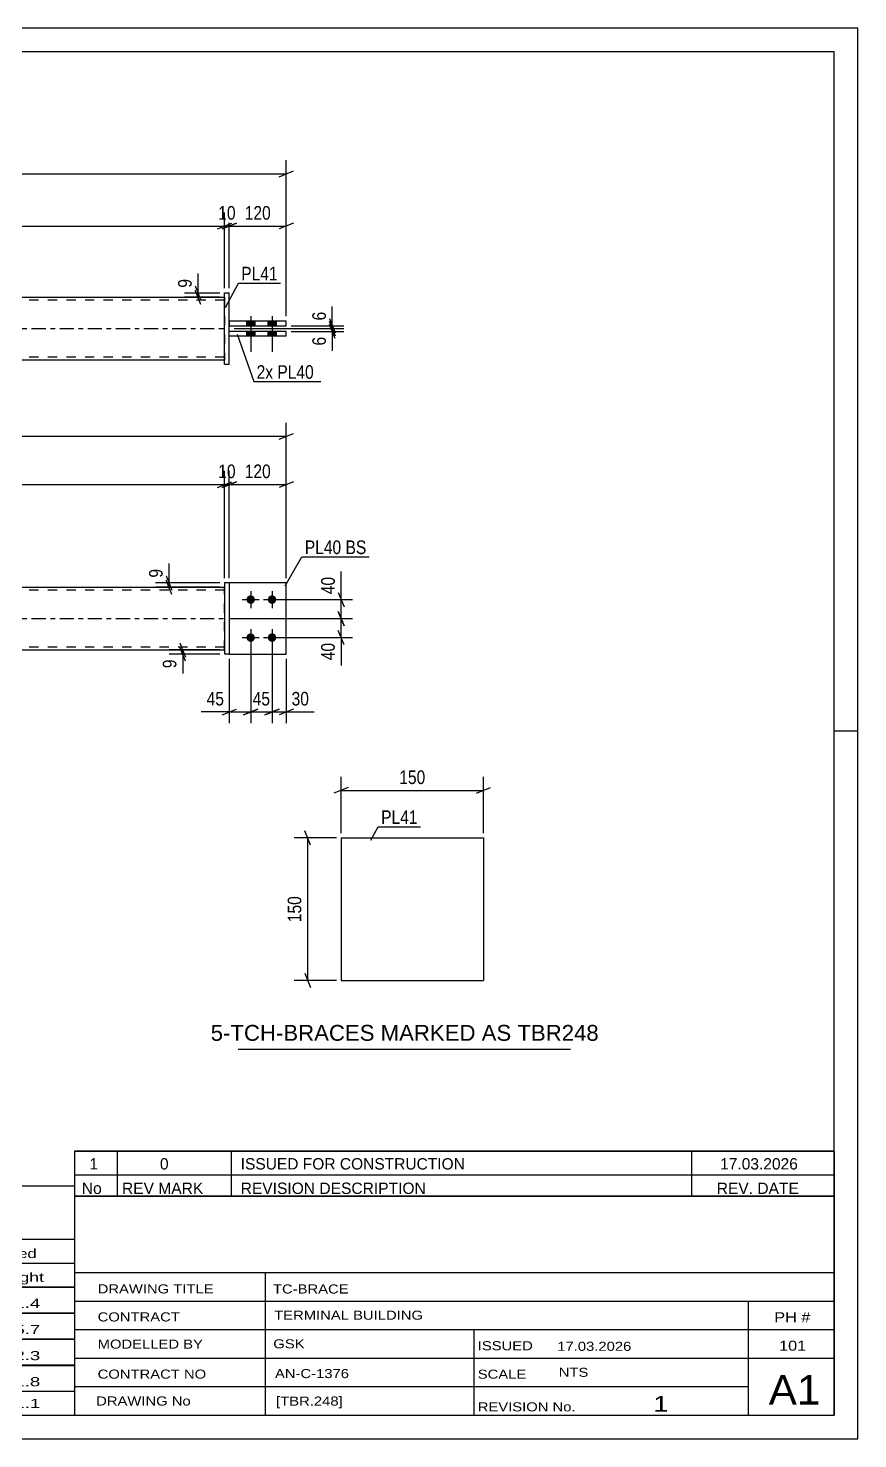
# Model space of a CAD drawing. Header units: millimetres. Extents: x 0 to 420, y 0 to 297.
# Drawn here: x 245.2 to 420, y 0 to 297 of the extents above; entities that cross this region are included whole.
import ezdxf

# ---------------------------------------------------------------- set-up
doc = ezdxf.new("R2010")
doc.units = ezdxf.units.MM
doc.linetypes.add('DXK_LINE_DOT2', pattern=[3.9198, 1.9599, -1.9599])
doc.linetypes.add('DXK_LINE_DOT3', pattern=[5.9187, 2.979, -0.9799, 0.9799, -0.9799])
doc.styles.add('Arial', font='ARIAL.TTF', dxfattribs={"height": 0.2})
doc.styles.add('Arial Narrow', font='ARIALN.TTF', dxfattribs={"height": 0.2})

# ---------------------------------------------------------------- blocks, each defined once
blk = doc.blocks.new('Unknown-581591787-1127')
at = {"color": 5, "linetype": 'Continuous'}
for p, q in [((420, 297), (0, 297)), ((420, 0), (420, 297)), ((415, 292), (5, 292)), ((415, 5), (415, 292)), ((420, 149), (415, 149)), ((5, 5), (415, 5)), ((0, 0), (420, 0))]:
    blk.add_line(p, q, dxfattribs=at)
blk = doc.blocks.new('Part-581591787-3091 - 3090')
at = {"color": 2, "linetype": 'Continuous'}
for p, q in [((311.16, 126.51), (311.16, 96.51)), ((311.16, 126.51), (341.16, 126.51)), ((341.16, 126.51), (341.16, 96.51)), ((311.16, 96.51), (341.16, 96.51))]:
    blk.add_line(p, q, dxfattribs=at)
blk = doc.blocks.new('Part-581591787-1367 - 1364')
at = {"color": 2, "linetype": 'Continuous'}
for p, q in [((287.61, 180.2), (286.61, 180.2)), ((286.61, 180.2), (286.61, 165.2)), ((287.61, 180.2), (287.61, 165.2)), ((287.61, 165.2), (286.61, 165.2))]:
    blk.add_line(p, q, dxfattribs=at)
blk = doc.blocks.new('Bolt-581591787-1379 - 1364')
at = {"linetype": 'Continuous'}
for points in [[(292.11, 177.6, -1), (292.11, 175.8, -1)], [(296.61, 177.6, -1), (296.61, 175.8, -1)], [(292.11, 169.6, -1), (292.11, 167.8, -1)], [(296.61, 169.6, -1), (296.61, 167.8, -1)]]:
    blk.add_hatch(color=1, dxfattribs=at).paths.add_polyline_path(points)
at = {"color": 1, "linetype": 'Continuous'}
for p, q in [((292.11, 178.5), (292.11, 174.9)), ((296.61, 178.5), (296.61, 174.9)), ((290.31, 176.7), (293.91, 176.7)), ((294.81, 176.7), (298.41, 176.7)), ((292.11, 170.5), (292.11, 166.9)), ((296.61, 170.5), (296.61, 166.9)), ((290.31, 168.7), (293.91, 168.7)), ((294.81, 168.7), (298.41, 168.7))]:
    blk.add_line(p, q, dxfattribs=at)
blk = doc.blocks.new('Part-581591787-1440 - 1364')
at = {"linetype": 'Continuous'}
blk.add_hatch(color=2, dxfattribs=at).paths.add_polyline_path([(140.51, 179.3), (139.71, 180.7), (141.31, 180.7)])
at = {"color": 2, "linetype": 'Continuous'}
for p, q in [((110.51, 179.3), (198.51, 179.3)), ((140.51, 179.3), (139.71, 180.7)), ((139.71, 180.7), (141.31, 180.7)), ((141.31, 180.7), (140.51, 179.3)), ((198.61, 179.3), (286.61, 179.3)), ((110.51, 166.1), (198.51, 166.1)), ((198.61, 166.1), (286.61, 166.1))]:
    blk.add_line(p, q, dxfattribs=at)
at = {"color": 7, "linetype": 'DXK_LINE_DOT2'}
for p, q in [((110.51, 166.1), (110.51, 179.3)), ((198.51, 178.7), (110.51, 178.7)), ((286.61, 178.7), (198.61, 178.7)), ((286.61, 166.1), (286.61, 179.3)), ((198.51, 166.7), (110.51, 166.7)), ((286.61, 166.7), (198.61, 166.7))]:
    blk.add_line(p, q, dxfattribs=at)
at = {"color": 7, "linetype": 'DXK_LINE_DOT3'}
for p, q in [((110.51, 172.7), (198.51, 172.7)), ((198.61, 172.7), (286.61, 172.7))]:
    blk.add_line(p, q, dxfattribs=at)
at = {"color": 2, "linetype": 'Continuous'}
blk.add_circle((140.51, 180.2), 1, dxfattribs=at)
blk = doc.blocks.new('Part-581591787-1445 - 1364')
at = {"color": 2, "linetype": 'Continuous'}
for p, q in [((299.61, 180.2), (287.61, 180.2)), ((299.61, 165.2), (299.61, 180.2)), ((287.61, 165.2), (299.61, 165.2))]:
    blk.add_line(p, q, dxfattribs=at)
at = {"color": 7, "linetype": 'DXK_LINE_DOT2'}
blk.add_line((287.61, 180.2), (287.61, 165.2), dxfattribs=at)
blk = doc.blocks.new('Part-581591787-1450 - 1364')
at = {"color": 7, "linetype": 'DXK_LINE_DOT2'}
for p, q in [((299.61, 180.2), (287.61, 180.2)), ((287.61, 180.2), (287.61, 165.2)), ((299.61, 165.2), (299.61, 180.2)), ((287.61, 165.2), (299.61, 165.2))]:
    blk.add_line(p, q, dxfattribs=at)
blk = doc.blocks.new('Part-581591787-1778 - 1767')
at = {"color": 2, "linetype": 'Continuous'}
for p, q in [((287.61, 232.15), (287.61, 233.15)), ((299.61, 233.15), (287.61, 233.15)), ((299.61, 232.15), (287.61, 232.15)), ((299.61, 232.15), (299.61, 233.15))]:
    blk.add_line(p, q, dxfattribs=at)
blk = doc.blocks.new('Part-581591787-1773 - 1767')
at = {"linetype": 'Continuous'}
blk.add_hatch(color=2, dxfattribs=at).paths.add_polyline_path([(140.51, 233.74), (139.71, 235.14), (141.31, 235.14)])
at = {"color": 2, "linetype": 'Continuous'}
for p, q in [((110.51, 240.34), (198.51, 240.34)), ((198.61, 240.34), (286.61, 240.34)), ((140.51, 233.74), (139.71, 235.14)), ((139.71, 235.14), (141.31, 235.14)), ((141.31, 235.14), (140.51, 233.74)), ((198.51, 227.14), (110.51, 227.14)), ((286.61, 227.14), (198.61, 227.14))]:
    blk.add_line(p, q, dxfattribs=at)
at = {"color": 7, "linetype": 'DXK_LINE_DOT2'}
for p, q in [((110.51, 227.14), (110.51, 240.34)), ((198.51, 239.74), (110.51, 239.74)), ((286.61, 239.74), (198.61, 239.74)), ((286.61, 240.34), (286.61, 227.14)), ((198.51, 227.74), (110.51, 227.74)), ((286.61, 227.74), (198.61, 227.74))]:
    blk.add_line(p, q, dxfattribs=at)
at = {"color": 7, "linetype": 'DXK_LINE_DOT3'}
for p, q in [((110.51, 233.74), (198.51, 233.74)), ((198.61, 233.74), (286.61, 233.74))]:
    blk.add_line(p, q, dxfattribs=at)
at = {"color": 2, "linetype": 'Continuous'}
blk.add_circle((140.51, 234.64), 1, dxfattribs=at)
blk = doc.blocks.new('Part-581591787-1783 - 1767')
at = {"color": 2, "linetype": 'Continuous'}
for p, q in [((299.61, 235.35), (287.61, 235.35)), ((287.61, 235.35), (287.61, 234.35)), ((299.61, 234.35), (299.61, 235.35)), ((287.61, 234.35), (299.61, 234.35))]:
    blk.add_line(p, q, dxfattribs=at)
blk = doc.blocks.new('Part-581591787-1788 - 1767')
at = {"color": 2, "linetype": 'Continuous'}
for p, q in [((286.61, 226.25), (286.61, 241.25)), ((286.61, 241.25), (287.61, 241.25)), ((287.61, 226.25), (287.61, 241.25)), ((286.61, 226.25), (287.61, 226.25))]:
    blk.add_line(p, q, dxfattribs=at)
blk = doc.blocks.new('Bolt-581591787-1800 - 1767')
at = {"linetype": 'Continuous'}
for points in [[(293.01, 235.34), (291.21, 235.34), (291.21, 234.34), (293.01, 234.34)], [(293.01, 235.34), (291.21, 235.34), (291.21, 234.34), (293.01, 234.34)], [(297.51, 235.34), (295.71, 235.34), (295.71, 234.34), (297.51, 234.34)], [(297.51, 235.34), (295.71, 235.34), (295.71, 234.34), (297.51, 234.34)], [(293.01, 233.14), (291.21, 233.14), (291.21, 232.14), (293.01, 232.14)], [(293.01, 233.14), (291.21, 233.14), (291.21, 232.14), (293.01, 232.14)], [(297.51, 233.14), (295.71, 233.14), (295.71, 232.14), (297.51, 232.14)], [(297.51, 233.14), (295.71, 233.14), (295.71, 232.14), (297.51, 232.14)]]:
    blk.add_hatch(color=1, dxfattribs=at).paths.add_polyline_path(points)
at = {"color": 1, "linetype": 'Continuous'}
for p, q in [((291.21, 235.34), (291.21, 234.34)), ((291.21, 235.34), (291.21, 234.34)), ((292.11, 236.34), (292.11, 228.84)), ((292.11, 236.34), (292.11, 228.84)), ((293.01, 235.34), (293.01, 234.34)), ((293.01, 235.34), (293.01, 234.34)), ((295.71, 235.34), (295.71, 234.34)), ((295.71, 235.34), (295.71, 234.34)), ((296.61, 236.34), (296.61, 228.84)), ((296.61, 236.34), (296.61, 228.84)), ((297.51, 235.34), (297.51, 234.34)), ((297.51, 235.34), (297.51, 234.34)), ((291.21, 233.14), (291.21, 232.14)), ((291.21, 233.14), (291.21, 232.14)), ((293.01, 233.14), (293.01, 232.14)), ((293.01, 233.14), (293.01, 232.14)), ((295.71, 233.14), (295.71, 232.14)), ((295.71, 233.14), (295.71, 232.14)), ((297.51, 233.14), (297.51, 232.14)), ((297.51, 233.14), (297.51, 232.14))]:
    blk.add_line(p, q, dxfattribs=at)
blk = doc.blocks.new('StraightDimension-581591787-3099 - 3090')
at = {"color": 7, "linetype": 'Continuous'}
for p, q in [((312.66, 137.11), (309.66, 135.91)), ((311.16, 127.51), (311.16, 139.36)), ((339.66, 135.91), (342.66, 137.11)), ((341.16, 127.51), (341.16, 139.36)), ((311.16, 136.51), (341.16, 136.51))]:
    blk.add_line(p, q, dxfattribs=at)
at = {"color": 0}
blk.add_wipeout([(329.5, 137.26), (329.5, 141.46), (322.81, 141.46), (322.81, 137.26)], dxfattribs=at)
at = {"color": 3, "style": 'Arial Narrow'}
blk.add_text('150', height=2.863, dxfattribs=at).set_placement((323.41, 137.86))
blk = doc.blocks.new('StraightDimension-581591787-3177 - 3090')
at = {"color": 7, "linetype": 'Continuous'}
for p, q in [((304.72, 125.01), (303.52, 128.01)), ((310.16, 126.51), (301.27, 126.51)), ((304.12, 96.51), (304.12, 126.51)), ((310.16, 96.51), (301.27, 96.51)), ((303.52, 98.01), (304.72, 95.01))]:
    blk.add_line(p, q, dxfattribs=at)
at = {"color": 0}
blk.add_wipeout([(303.37, 114.85), (299.17, 114.85), (299.17, 108.17), (303.37, 108.17)], dxfattribs=at)
at = {"color": 3, "style": 'Arial Narrow'}
blk.add_text('150', height=2.863, rotation=90.0002, dxfattribs=at).set_placement((302.77, 108.77))
blk = doc.blocks.new('StraightDimension-581591787-1665 - 1364')
at = {"color": 7, "linetype": 'Continuous'}
for p, q in [((292.11, 167.7), (292.11, 150.65)), ((296.61, 167.7), (296.61, 150.65)), ((290.61, 152.45), (293.61, 153.65)), ((292.11, 153.05), (296.61, 153.05)), ((298.11, 153.65), (295.11, 152.45))]:
    blk.add_line(p, q, dxfattribs=at)
at = {"color": 0}
blk.add_wipeout([(296.78, 153.8), (296.78, 158), (291.93, 158), (291.93, 153.8)], dxfattribs=at)
at = {"color": 3, "style": 'Arial Narrow'}
blk.add_text('45', height=2.863, dxfattribs=at).set_placement((292.53, 154.4))
blk = doc.blocks.new('StraightDimension-581591787-1505 - 1364')
at = {"color": 7, "linetype": 'Continuous'}
for p, q in [((286.61, 181.2), (286.61, 203.77)), ((287.61, 181.2), (287.61, 203.77)), ((285.11, 200.32), (288.11, 201.52)), ((289.11, 201.52), (286.11, 200.32)), ((286.61, 200.92), (287.61, 200.92))]:
    blk.add_line(p, q, dxfattribs=at)
at = {"color": 0}
blk.add_wipeout([(289.53, 201.67), (289.53, 205.87), (284.68, 205.87), (284.68, 201.67)], dxfattribs=at)
at = {"color": 3, "style": 'Arial Narrow'}
blk.add_text('10', height=2.863, dxfattribs=at).set_placement((285.28, 202.27))
blk = doc.blocks.new('StraightDimension-581591787-1703 - 1364')
at = {"color": 7, "linetype": 'Continuous'}
for p, q in [((297.61, 176.7), (313.57, 176.7)), ((310.57, 178.2), (311.77, 175.2)), ((311.17, 172.7), (311.17, 176.7)), ((287.61, 172.7), (313.57, 172.7)), ((311.77, 171.2), (310.57, 174.2))]:
    blk.add_line(p, q, dxfattribs=at)
at = {"color": 0}
blk.add_wipeout([(310.42, 182.08), (306.22, 182.08), (306.22, 177.22), (310.42, 177.22)], dxfattribs=at)
at = {"color": 7, "linetype": 'Continuous'}
blk.add_line((311.17, 176.7), (311.17, 182.6), dxfattribs=at)
blk.add_line((311.17, 176.7), (311.17, 182.6), dxfattribs=at)
at = {"color": 3, "style": 'Arial Narrow'}
blk.add_text('40', height=2.863, rotation=90.0002, dxfattribs=at).set_placement((309.82, 177.82))
blk = doc.blocks.new('StraightDimension-581591787-1649 - 1364')
at = {"color": 7, "linetype": 'Continuous'}
for p, q in [((292.11, 167.7), (292.11, 150.65)), ((287.61, 164.2), (287.61, 150.65)), ((286.11, 152.45), (289.11, 153.65)), ((287.61, 153.05), (292.11, 153.05)), ((293.61, 153.65), (290.61, 152.45))]:
    blk.add_line(p, q, dxfattribs=at)
at = {"color": 0}
blk.add_wipeout([(287.08, 153.8), (287.08, 158), (282.23, 158), (282.23, 153.8)], dxfattribs=at)
at = {"color": 7, "linetype": 'Continuous'}
blk.add_line((287.61, 153.05), (281.7, 153.05), dxfattribs=at)
blk.add_line((287.61, 153.05), (281.7, 153.05), dxfattribs=at)
at = {"color": 3, "style": 'Arial Narrow'}
blk.add_text('45', height=2.863, dxfattribs=at).set_placement((282.83, 154.4))
blk = doc.blocks.new('StraightDimension-581591787-1730 - 1364')
at = {"color": 7, "linetype": 'Continuous'}
for p, q in [((274.32, 181.7), (275.52, 178.7)), ((285.61, 180.2), (272.07, 180.2)), ((285.61, 179.3), (272.07, 179.3)), ((275.52, 177.8), (274.32, 180.8)), ((274.92, 179.3), (274.92, 180.2))]:
    blk.add_line(p, q, dxfattribs=at)
at = {"color": 0}
blk.add_wipeout([(274.17, 183.75), (269.97, 183.75), (269.97, 180.72), (274.17, 180.72)], dxfattribs=at)
at = {"color": 7, "linetype": 'Continuous'}
blk.add_line((274.92, 180.2), (274.92, 184.28), dxfattribs=at)
blk.add_line((274.92, 180.2), (274.92, 184.28), dxfattribs=at)
at = {"color": 3, "style": 'Arial Narrow'}
blk.add_text('9', height=2.86, rotation=90.0002, dxfattribs=at).set_placement((273.57, 181.32))
blk = doc.blocks.new('StraightDimension-581591787-1496 - 1364')
at = {"color": 7, "linetype": 'Continuous'}
for p, q in [((110.51, 182.2), (110.51, 203.77)), ((286.61, 181.2), (286.61, 203.77)), ((112.01, 201.52), (109.01, 200.32)), ((110.51, 200.92), (286.61, 200.92)), ((285.11, 200.32), (288.11, 201.52))]:
    blk.add_line(p, q, dxfattribs=at)
at = {"color": 0}
blk.add_wipeout([(202.81, 201.67), (202.81, 205.87), (194.3, 205.87), (194.3, 201.67)], dxfattribs=at)
at = {"color": 3, "style": 'Arial Narrow'}
blk.add_text('2588', height=2.863, dxfattribs=at).set_placement((194.9, 202.27))
blk = doc.blocks.new('StraightDimension-581591787-1523 - 1364')
at = {"color": 7, "linetype": 'Continuous'}
for p, q in [((287.61, 181.2), (287.61, 203.77)), ((299.61, 181.2), (299.61, 203.77)), ((286.11, 200.32), (289.11, 201.52)), ((287.61, 200.92), (299.61, 200.92)), ((301.11, 201.52), (298.11, 200.32))]:
    blk.add_line(p, q, dxfattribs=at)
at = {"color": 0}
blk.add_wipeout([(296.95, 201.67), (296.95, 205.87), (290.26, 205.87), (290.26, 201.67)], dxfattribs=at)
at = {"color": 3, "style": 'Arial Narrow'}
blk.add_text('120', height=2.863, dxfattribs=at).set_placement((290.86, 202.27))
blk = doc.blocks.new('StraightDimension-581591787-1546 - 1364')
at = {"color": 7, "linetype": 'Continuous'}
for p, q in [((97.51, 181.2), (97.51, 213.94)), ((299.61, 181.2), (299.61, 213.94)), ((99.01, 211.69), (96.01, 210.49)), ((97.51, 211.09), (299.61, 211.09)), ((298.11, 210.49), (301.11, 211.69))]:
    blk.add_line(p, q, dxfattribs=at)
at = {"color": 0}
blk.add_wipeout([(202.81, 211.84), (202.81, 216.04), (194.3, 216.04), (194.3, 211.84)], dxfattribs=at)
at = {"color": 3, "style": 'Arial Narrow'}
blk.add_text('2848', height=2.863, dxfattribs=at).set_placement((194.9, 212.44))
blk = doc.blocks.new('StraightDimension-581591787-1640 - 1364')
at = {"color": 7, "linetype": 'Continuous'}
for p, q in [((277.21, 167.6), (278.41, 164.6)), ((278.41, 163.7), (277.21, 166.7)), ((285.61, 166.1), (274.96, 166.1)), ((285.61, 165.2), (274.96, 165.2)), ((277.81, 165.2), (277.81, 166.1))]:
    blk.add_line(p, q, dxfattribs=at)
at = {"color": 0}
blk.add_wipeout([(277.06, 164.67), (272.86, 164.67), (272.86, 161.65), (277.06, 161.65)], dxfattribs=at)
at = {"color": 7, "linetype": 'Continuous'}
blk.add_line((277.81, 165.2), (277.81, 161.12), dxfattribs=at)
blk.add_line((277.81, 165.2), (277.81, 161.12), dxfattribs=at)
at = {"color": 3, "style": 'Arial Narrow'}
blk.add_text('9', height=2.86, rotation=90.0002, dxfattribs=at).set_placement((276.46, 162.25))
blk = doc.blocks.new('StraightDimension-581591787-1675 - 1364')
at = {"color": 7, "linetype": 'Continuous'}
for p, q in [((296.61, 167.7), (296.61, 150.65)), ((299.61, 164.2), (299.61, 150.65)), ((295.11, 152.45), (298.11, 153.65)), ((296.61, 153.05), (299.61, 153.05)), ((301.11, 153.65), (298.11, 152.45))]:
    blk.add_line(p, q, dxfattribs=at)
at = {"color": 0}
blk.add_wipeout([(304.99, 153.8), (304.99, 158), (300.13, 158), (300.13, 153.8)], dxfattribs=at)
at = {"color": 7, "linetype": 'Continuous'}
blk.add_line((299.61, 153.05), (305.51, 153.05), dxfattribs=at)
blk.add_line((299.61, 153.05), (305.51, 153.05), dxfattribs=at)
at = {"color": 3, "style": 'Arial Narrow'}
blk.add_text('30', height=2.863, dxfattribs=at).set_placement((300.73, 154.4))
blk = doc.blocks.new('StraightDimension-581591787-1716 - 1364')
at = {"color": 7, "linetype": 'Continuous'}
for p, q in [((287.61, 172.7), (313.57, 172.7)), ((310.57, 174.2), (311.77, 171.2)), ((311.17, 168.7), (311.17, 172.7)), ((311.77, 167.2), (310.57, 170.2)), ((297.61, 168.7), (313.57, 168.7))]:
    blk.add_line(p, q, dxfattribs=at)
at = {"color": 0}
blk.add_wipeout([(310.42, 168.17), (306.22, 168.17), (306.22, 163.32), (310.42, 163.32)], dxfattribs=at)
at = {"color": 7, "linetype": 'Continuous'}
blk.add_line((311.17, 168.7), (311.17, 162.79), dxfattribs=at)
blk.add_line((311.17, 168.7), (311.17, 162.79), dxfattribs=at)
at = {"color": 3, "style": 'Arial Narrow'}
blk.add_text('40', height=2.863, rotation=90.0002, dxfattribs=at).set_placement((309.82, 163.92))
blk = doc.blocks.new('StraightDimension-581591787-1890 - 1767')
at = {"color": 7, "linetype": 'Continuous'}
for p, q in [((286.11, 254.74), (289.11, 255.94)), ((287.61, 242.24), (287.61, 258.19)), ((301.11, 255.94), (298.11, 254.74)), ((299.61, 236.35), (299.61, 258.19)), ((287.61, 255.34), (299.61, 255.34))]:
    blk.add_line(p, q, dxfattribs=at)
at = {"color": 0}
blk.add_wipeout([(296.95, 256.09), (296.95, 260.29), (290.26, 260.29), (290.26, 256.09)], dxfattribs=at)
at = {"color": 3, "style": 'Arial Narrow'}
blk.add_text('120', height=2.863, dxfattribs=at).set_placement((290.86, 256.69))
blk = doc.blocks.new('StraightDimension-581591787-1805 - 1767')
at = {"color": 7, "linetype": 'Continuous'}
for p, q in [((285.61, 241.24), (278.18, 241.24)), ((280.43, 242.74), (281.63, 239.74)), ((281.63, 238.84), (280.43, 241.84)), ((281.03, 240.34), (281.03, 241.24)), ((285.61, 240.34), (278.18, 240.34))]:
    blk.add_line(p, q, dxfattribs=at)
at = {"color": 0}
blk.add_wipeout([(280.28, 244.8), (276.08, 244.8), (276.08, 241.77), (280.28, 241.77)], dxfattribs=at)
at = {"color": 7, "linetype": 'Continuous'}
blk.add_line((281.03, 241.24), (281.03, 245.32), dxfattribs=at)
blk.add_line((281.03, 241.24), (281.03, 245.32), dxfattribs=at)
at = {"color": 3, "style": 'Arial Narrow'}
blk.add_text('9', height=2.86, rotation=90.0002, dxfattribs=at).set_placement((279.68, 242.37))
blk = doc.blocks.new('StraightDimension-581591787-1816 - 1767')
at = {"color": 7, "linetype": 'Continuous'}
for p, q in [((308.7, 235.85), (309.9, 232.85)), ((309.9, 232.24), (308.7, 235.24)), ((288.61, 233.74), (311.7, 233.74)), ((300.61, 234.35), (311.7, 234.35)), ((309.3, 233.74), (309.3, 234.35))]:
    blk.add_line(p, q, dxfattribs=at)
at = {"color": 0}
blk.add_wipeout([(308.55, 237.9), (304.35, 237.9), (304.35, 234.87), (308.55, 234.87)], dxfattribs=at)
at = {"color": 7, "linetype": 'Continuous'}
blk.add_line((309.3, 234.35), (309.3, 238.42), dxfattribs=at)
blk.add_line((309.3, 234.35), (309.3, 238.42), dxfattribs=at)
at = {"color": 3, "style": 'Arial Narrow'}
blk.add_text('6', height=2.86, rotation=90.0002, dxfattribs=at).set_placement((307.95, 235.47))
blk = doc.blocks.new('StraightDimension-581591787-1825 - 1767')
at = {"color": 7, "linetype": 'Continuous'}
for p, q in [((308.7, 235.24), (309.9, 232.24)), ((309.9, 231.65), (308.7, 234.65)), ((288.61, 233.74), (311.7, 233.74)), ((300.61, 233.15), (311.7, 233.15)), ((309.3, 233.15), (309.3, 233.74))]:
    blk.add_line(p, q, dxfattribs=at)
at = {"color": 0}
blk.add_wipeout([(308.55, 232.62), (304.35, 232.62), (304.35, 229.59), (308.55, 229.59)], dxfattribs=at)
at = {"color": 7, "linetype": 'Continuous'}
blk.add_line((309.3, 233.15), (309.3, 229.07), dxfattribs=at)
blk.add_line((309.3, 233.15), (309.3, 229.07), dxfattribs=at)
at = {"color": 3, "style": 'Arial Narrow'}
blk.add_text('6', height=2.86, rotation=90.0002, dxfattribs=at).set_placement((307.95, 230.19))
blk = doc.blocks.new('StraightDimension-581591787-1900 - 1767')
at = {"color": 7, "linetype": 'Continuous'}
for p, q in [((285.11, 254.74), (288.11, 255.94)), ((289.11, 255.94), (286.11, 254.74)), ((286.61, 242.24), (286.61, 258.19)), ((287.61, 242.24), (287.61, 258.19)), ((286.61, 255.34), (287.61, 255.34))]:
    blk.add_line(p, q, dxfattribs=at)
at = {"color": 0}
blk.add_wipeout([(289.53, 256.09), (289.53, 260.29), (284.68, 260.29), (284.68, 256.09)], dxfattribs=at)
at = {"color": 3, "style": 'Arial Narrow'}
blk.add_text('10', height=2.863, dxfattribs=at).set_placement((285.28, 256.69))
blk = doc.blocks.new('StraightDimension-581591787-1910 - 1767')
at = {"color": 7, "linetype": 'Continuous'}
for p, q in [((112.01, 255.94), (109.01, 254.74)), ((110.51, 243.24), (110.51, 258.19)), ((285.11, 254.74), (288.11, 255.94)), ((286.61, 242.24), (286.61, 258.19)), ((110.51, 255.34), (286.61, 255.34))]:
    blk.add_line(p, q, dxfattribs=at)
at = {"color": 0}
blk.add_wipeout([(202.81, 256.09), (202.81, 260.29), (194.3, 260.29), (194.3, 256.09)], dxfattribs=at)
at = {"color": 3, "style": 'Arial Narrow'}
blk.add_text('2588', height=2.863, dxfattribs=at).set_placement((194.9, 256.69))
blk = doc.blocks.new('StraightDimension-581591787-1941 - 1767')
at = {"color": 7, "linetype": 'Continuous'}
for p, q in [((97.51, 236.34), (97.51, 269.19)), ((299.61, 236.34), (299.61, 269.19)), ((99.01, 266.94), (96.01, 265.74)), ((97.51, 266.34), (299.61, 266.34)), ((298.11, 265.74), (301.11, 266.94))]:
    blk.add_line(p, q, dxfattribs=at)
at = {"color": 0}
blk.add_wipeout([(202.81, 267.09), (202.81, 271.29), (194.3, 271.29), (194.3, 267.09)], dxfattribs=at)
at = {"color": 3, "style": 'Arial Narrow'}
blk.add_text('2848', height=2.863, dxfattribs=at).set_placement((194.9, 267.69))
blk = doc.blocks.new('Unknown-581591787-3323')
at = {"color": 7, "linetype": 'Continuous'}
for p, q in [((255, 51.05), (255, 5)), ((255, 51.05), (415, 51.05)), ((415, 51), (415, 5)), ((255, 35), (415, 35)), ((295.14, 35), (295.14, 5)), ((255, 29), (415, 29)), ((397, 5.05), (397, 29.05)), ((255, 23), (415, 23)), ((339.14, 23), (339.14, 5)), ((255, 17), (415, 17)), ((255, 11), (397, 11)), ((255, 5), (415, 5))]:
    blk.add_line(p, q, dxfattribs=at)
at = {"color": 7, "style": 'Arial Narrow'}
for s, height, width, p in [('DRAWING TITLE', 1.9089, 1.425378, (259.88, 30.61)), ('TC-BRACE', 1.909, 1.425378, (296.81, 30.59)), ('TERMINAL BUILDING', 1.9089, 1.425378, (297.06, 25.07)), ('CONTRACT', 1.909, 1.425378, (259.88, 24.71)), ('MODELLED BY', 1.9089, 1.425378, (259.88, 18.98)), ('GSK', 1.909, 1.425378, (296.88, 19.04)), ('ISSUED', 1.909, 1.425378, (339.94, 18.64)), ('17.03.2026', 1.909, 1.425378, (356.69, 18.52)), ('CONTRACT NO', 1.9089, 1.425378, (259.88, 12.66)), ('AN-C-1376', 1.909, 1.425378, (297.23, 12.78)), ('SCALE', 1.909, 1.425378, (339.94, 12.65)), ('A1', 6.204, 1.25, (401.24, 7.2)), ('DRAWING No', 1.909, 1.425378, (259.56, 7)), ('[TBR.248]', 1.909, 1.425378, (297.46, 6.99)), ('1', 3.34, 1.5, (376.91, 5.68)), ('REVISION No.', 1.9089, 1.425378, (339.94, 5.77))]:
    blk.add_text(s, height=height, dxfattribs=dict(at, width=width)).set_placement(p)
at = {"color": 7, "linetype": 'Continuous', "style": 'Arial Narrow'}
for s, height, width, p in [('PH #', 2.1, 1.42538, (402.4, 24.55)), ('101', 2.1, 1.42538, (403.41, 18.55)), ('NTS', 1.909, 1.425378, (357, 13.05))]:
    blk.add_text(s, height=height, dxfattribs=dict(at, width=width)).set_placement(p)
blk = doc.blocks.new('Unknown-581591787-3324')
at = {"color": 7, "linetype": 'Continuous'}
for p, q in [((255, 60.55), (415, 60.55)), ((415, 60.55), (255, 60.55)), ((255, 60.55), (255, 55.55)), ((264, 60.55), (264, 55.55)), ((288, 60.55), (288, 55.55)), ((385, 60.55), (385, 55.55)), ((415, 60.55), (415, 55.55)), ((255, 55.55), (415, 55.55)), ((255, 55.55), (255, 51.05)), ((255, 55.55), (415, 55.55)), ((264, 55.55), (264, 51.05)), ((288, 55.55), (288, 51.05)), ((385, 55.55), (385, 51.05)), ((415, 55.55), (415, 51.05)), ((415, 51.05), (255, 51.05))]:
    blk.add_line(p, q, dxfattribs=at)
at = {"color": 7, "linetype": 'Continuous', "style": 'Arial Narrow'}
for s, height, width, p in [('1', 2.39, 1.196471, (258.16, 56.7)), ('0', 2.39, 1.196471, (273, 56.7)), ('ISSUED FOR CONSTRUCTION', 2.3861, 1.196471, (290, 56.7)), ('17.03.2026', 2.386, 1.196471, (391, 56.7)), ('No', 2.386, 1.2, (256.54, 51.55)), ('REV MARK', 2.386, 1.2, (265, 51.55)), ('REVISION DESCRIPTION', 2.3861, 1.2, (290, 51.55)), ('REV. DATE', 2.386, 1.2, (390.28, 51.55))]:
    blk.add_text(s, height=height, dxfattribs=dict(at, width=width)).set_placement(p)
blk = doc.blocks.new('Unknown-581591787-3325')
at = {"color": 7, "linetype": 'Continuous'}
for p, q in [((95, 53.25), (255, 53.25)), ((95, 42), (95, 53.25)), ((255, 53.25), (255, 42)), ((95, 42), (255, 42)), ((95, 42), (95, 37)), ((255, 42), (255, 37)), ((95, 37), (255, 37)), ((95, 37), (95, 32)), ((119, 37), (119, 32)), ((154.5, 37), (154.5, 32)), ((180.5, 37), (180.5, 32)), ((193.5, 37), (193.5, 32)), ((211, 37), (211, 32)), ((233, 37), (233, 32)), ((255, 37), (255, 32)), ((95, 32), (255, 32)), ((95, 31.95), (95, 26.55)), ((95, 31.95), (255, 31.95)), ((119, 32), (119, 26.5)), ((154.5, 32), (154.5, 26.5)), ((180.5, 32), (180.5, 26.5)), ((193.5, 32), (193.5, 26.5)), ((211, 32), (211, 26.5)), ((233, 32), (233, 26.5)), ((255, 31.95), (255, 26.55)), ((95, 26.55), (255, 26.55)), ((95, 26.45), (95, 21.05)), ((95, 26.45), (255, 26.45)), ((119, 26.5), (119, 21)), ((154.5, 26.5), (154.5, 21)), ((180.5, 26.5), (180.5, 21)), ((193.5, 26.5), (193.5, 21)), ((211, 26.5), (211, 21)), ((233, 26.5), (233, 21)), ((255, 26.45), (255, 21.05)), ((95, 21.05), (255, 21.05)), ((95, 20.95), (95, 15.55)), ((95, 20.95), (255, 20.95)), ((119, 21), (119, 15.5)), ((154.5, 21), (154.5, 15.5)), ((180.5, 21), (180.5, 15.5)), ((193.5, 21), (193.5, 15.5)), ((211, 21), (211, 15.5)), ((233, 21), (233, 15.5)), ((255, 20.95), (255, 15.55)), ((95, 15.55), (255, 15.55)), ((95, 15.45), (95, 10.05)), ((95, 15.45), (255, 15.45)), ((119, 15.5), (119, 10)), ((154.5, 15.5), (154.5, 10)), ((180.5, 15.5), (180.5, 10)), ((193.5, 15.5), (193.5, 10)), ((211, 15.5), (211, 10)), ((233, 15.5), (233, 10)), ((255, 15.45), (255, 10.05)), ((95, 10.05), (255, 10.05)), ((95, 10), (255, 10)), ((95, 10), (95, 5)), ((211, 10), (211, 5)), ((233, 10), (233, 5)), ((255, 10), (255, 5)), ((95, 5), (255, 5))]:
    blk.add_line(p, q, dxfattribs=at)
at = {"color": 7, "style": 'Arial Narrow'}
for s, height, width, p in [('GENERAL NOTES & WELD DETAILS :', 2.8633, 1.4, (96.15, 45.56)), ('REFER TYP DRAWING TYP-01', 1.9089, 1.6, (179.7, 45.66)), ("MATERIAL LIST FOR ASSEMBLY MK'D", 1.9089, 1.6, (96.15, 38.06)), ('TBR248', 1.909, 1.794707, (187.59, 37.97)), ('5', 1.91, 1.794707, (217.08, 38.06)), ('No. Required', 1.9089, 1.6, (226.41, 38.06)), ('Mark', 1.909, 1.7, (96.34, 33)), ('Profile', 1.909, 1.7, (129.41, 33)), ('Material', 1.909, 1.7, (159.54, 33.06)), ('No.', 1.909, 1.7, (184.5, 33.06)), ('Length', 1.909, 1.7, (195, 33.06)), ('Area', 1.909, 1.7, (217.5, 33.06)), ('Weight', 1.909, 1.7, (237, 33.06))]:
    blk.add_text(s, height=height, dxfattribs=dict(at, width=width)).set_placement(p)
at = {"color": 7, "linetype": 'Continuous', "style": 'Arial Narrow'}
for s, height, width, p in [('TBR248', 1.909, 1.794707, (96.5, 27.56)), ('SHS132*6', 1.909, 1.794707, (121, 27.56)), ('E350', 1.909, 1.794707, (160.74, 27.56)), ('1', 1.91, 1.794707, (184.86, 27.56)), ('2588', 1.909, 1.794707, (197.58, 27.56)), ('1.4', 1.909, 1.794707, (221.32, 27.56)), ('61.4', 1.909, 1.794707, (240.14, 27.56)), ('PL40', 1.909, 1.794707, (96.5, 22.06)), ('PL10*120', 1.909, 1.794707, (121, 22.06)), ('E350', 1.909, 1.794707, (160.74, 22.06)), ('4', 1.91, 1.794707, (184.86, 22.06)), ('150', 1.909, 1.794707, (199.77, 22.06)), ('0.0', 1.909, 1.794707, (221.32, 22.06)), ('5.7', 1.909, 1.794707, (242.33, 22.06)), ('PL98', 1.909, 1.794707, (96.5, 16.56)), ('PL10*170', 1.909, 1.794707, (121, 16.56)), ('E350', 1.909, 1.794707, (160.74, 16.56)), ('1', 1.91, 1.794707, (184.86, 16.56)), ('170', 1.909, 1.794707, (199.77, 16.56)), ('0.1', 1.909, 1.794707, (221.32, 16.56)), ('2.3', 1.909, 1.794707, (242.33, 16.56)), ('PL41', 1.909, 1.794707, (96.5, 11.06)), ('PL10*150', 1.909, 1.794707, (121, 11.06)), ('E350', 1.909, 1.794707, (160.74, 11.06)), ('1', 1.91, 1.794707, (184.86, 11.06)), ('150', 1.909, 1.794707, (199.77, 11.06)), ('0.1', 1.909, 1.794707, (221.32, 11.06)), ('1.8', 1.909, 1.794707, (242.33, 11.06)), ('Total', 1.909, 1.7, (197.33, 6.5)), ('1.7', 1.909, 1.794707, (220.83, 6.5)), ('71.1', 1.909, 1.794707, (240.14, 6.5))]:
    blk.add_text(s, height=height, dxfattribs=dict(at, width=width)).set_placement(p)
blk = doc.blocks.new('Unknown-581591787-3326')
at = {"color": 7, "linetype": 'Continuous'}
blk.add_line((289.5, 82.05), (359.5, 82.05), dxfattribs=at)
at = {"color": 7, "style": 'Arial'}
blk.add_text('5-TCH-BRACES MARKED AS TBR248', height=3.3428, dxfattribs=at).set_placement((283.69, 83.8))
blk = doc.blocks.new('Mark-581591787-3180 - 3090')
at = {"color": 0}
blk.add_wipeout([(327.26, 129.45), (327.26, 132.45), (319.59, 132.45), (319.59, 129.45)], dxfattribs=at)
blk.add_wipeout([(327.26, 129.45), (327.26, 132.45), (319.59, 132.45), (319.59, 129.45)], dxfattribs=at)
at = {"color": 30, "linetype": 'Continuous'}
for p, q in [((317.42, 126.07), (318.99, 128.85)), ((318.99, 128.85), (327.86, 128.85))]:
    blk.add_line(p, q, dxfattribs=at)
at = {"color": 3, "style": 'Arial Narrow'}
blk.add_text('PL41', height=2.863, dxfattribs=at).set_placement((319.59, 129.45))
blk = doc.blocks.new('MarkSet-581591787-1752 - 1364')
at = {"color": 0}
blk.add_wipeout([(311.19, 186.28), (311.19, 189.28), (303.51, 189.28), (303.51, 186.28)], dxfattribs=at)
blk.add_wipeout([(311.19, 186.28), (311.19, 189.28), (303.51, 189.28), (303.51, 186.28)], dxfattribs=at)
at = {"color": 30, "linetype": 'Continuous'}
blk.add_line((299.41, 179.62), (302.91, 185.68), dxfattribs=at)
at = {"color": 0}
blk.add_wipeout([(316.47, 186.28), (316.47, 189.28), (312.09, 189.28), (312.09, 186.28)], dxfattribs=at)
blk.add_wipeout([(316.47, 186.28), (316.47, 189.28), (312.09, 189.28), (312.09, 186.28)], dxfattribs=at)
at = {"color": 30, "linetype": 'Continuous'}
blk.add_line((302.91, 185.68), (317.07, 185.68), dxfattribs=at)
at = {"color": 3, "style": 'Arial Narrow'}
for s, p in [('PL40', (303.51, 186.28)), ('BS', (312.09, 186.28))]:
    blk.add_text(s, height=2.863, dxfattribs=at).set_placement(p)
blk = doc.blocks.new('Mark-581591787-1784 - 1767')
at = {"color": 0}
blk.add_wipeout([(297.8, 243.9), (297.8, 246.9), (290.12, 246.9), (290.12, 243.9)], dxfattribs=at)
blk.add_wipeout([(297.8, 243.9), (297.8, 246.9), (290.12, 246.9), (290.12, 243.9)], dxfattribs=at)
at = {"color": 30, "linetype": 'Continuous'}
for p, q in [((286.84, 238.22), (289.52, 243.3)), ((289.52, 243.3), (298.4, 243.3))]:
    blk.add_line(p, q, dxfattribs=at)
at = {"color": 3, "style": 'Arial Narrow'}
blk.add_text('PL41', height=2.863, dxfattribs=at).set_placement((290.12, 243.9))
blk = doc.blocks.new('MarkSet-581591787-1973 - 1767')
at = {"color": 0}
blk.add_wipeout([(296.83, 223.18), (296.83, 226.18), (293.36, 226.18), (293.36, 223.18)], dxfattribs=at)
blk.add_wipeout([(296.83, 223.18), (296.83, 226.18), (293.36, 226.18), (293.36, 223.18)], dxfattribs=at)
at = {"color": 30, "linetype": 'Continuous'}
blk.add_line((289.23, 232.6), (292.76, 222.58), dxfattribs=at)
at = {"color": 0}
blk.add_wipeout([(305.41, 223.18), (305.41, 226.18), (297.73, 226.18), (297.73, 223.18)], dxfattribs=at)
blk.add_wipeout([(305.41, 223.18), (305.41, 226.18), (297.73, 226.18), (297.73, 223.18)], dxfattribs=at)
at = {"color": 30, "linetype": 'Continuous'}
blk.add_line((292.76, 222.58), (306.91, 222.58), dxfattribs=at)
at = {"color": 3, "style": 'Arial Narrow'}
for s, p in [('2x', (293.36, 223.18)), ('PL40', (297.73, 223.18))]:
    blk.add_text(s, height=2.863, dxfattribs=at).set_placement(p)

msp = doc.modelspace()

# ---------------------------------------------------------------- block references
for name in ['Unknown-581591787-1127', 'Part-581591787-1788 - 1767', 'Part-581591787-1773 - 1767', 'Part-581591787-1783 - 1767', 'Bolt-581591787-1800 - 1767', 'Part-581591787-1778 - 1767', 'Part-581591787-1440 - 1364', 'Part-581591787-1367 - 1364', 'Part-581591787-1445 - 1364', 'Part-581591787-1450 - 1364', 'Bolt-581591787-1379 - 1364', 'Part-581591787-3091 - 3090', 'Unknown-581591787-3326', 'Unknown-581591787-3324', 'Unknown-581591787-3325', 'Unknown-581591787-3323']:
    msp.add_blockref(name, (0, 0))

# ---------------------------------------------------------------- next in the draw order: block references
for name in ['StraightDimension-581591787-1890 - 1767', 'StraightDimension-581591787-1505 - 1364', 'StraightDimension-581591787-1665 - 1364', 'StraightDimension-581591787-3099 - 3090']:
    msp.add_blockref(name, (0, 0))

# ---------------------------------------------------------------- next in the draw order: block references
for name in ['StraightDimension-581591787-1805 - 1767', 'StraightDimension-581591787-1816 - 1767', 'StraightDimension-581591787-1730 - 1364', 'StraightDimension-581591787-1703 - 1364', 'StraightDimension-581591787-1649 - 1364', 'StraightDimension-581591787-1675 - 1364', 'Mark-581591787-3180 - 3090', 'StraightDimension-581591787-3177 - 3090']:
    msp.add_blockref(name, (0, 0))

# ---------------------------------------------------------------- next in the draw order: block references
for name in ['StraightDimension-581591787-1900 - 1767', 'StraightDimension-581591787-1825 - 1767', 'StraightDimension-581591787-1496 - 1364', 'StraightDimension-581591787-1716 - 1364', 'StraightDimension-581591787-1640 - 1364']:
    msp.add_blockref(name, (0, 0))

# ---------------------------------------------------------------- next in the draw order: block references
for name in ['StraightDimension-581591787-1910 - 1767', 'MarkSet-581591787-1973 - 1767', 'StraightDimension-581591787-1523 - 1364']:
    msp.add_blockref(name, (0, 0))

# ---------------------------------------------------------------- next in the draw order: block references
for name in ['StraightDimension-581591787-1941 - 1767', 'StraightDimension-581591787-1546 - 1364']:
    msp.add_blockref(name, (0, 0))

# ---------------------------------------------------------------- next in the draw order: block references
for name in ['Mark-581591787-1784 - 1767', 'MarkSet-581591787-1752 - 1364']:
    msp.add_blockref(name, (0, 0))

doc.saveas('drawing.dxf')
